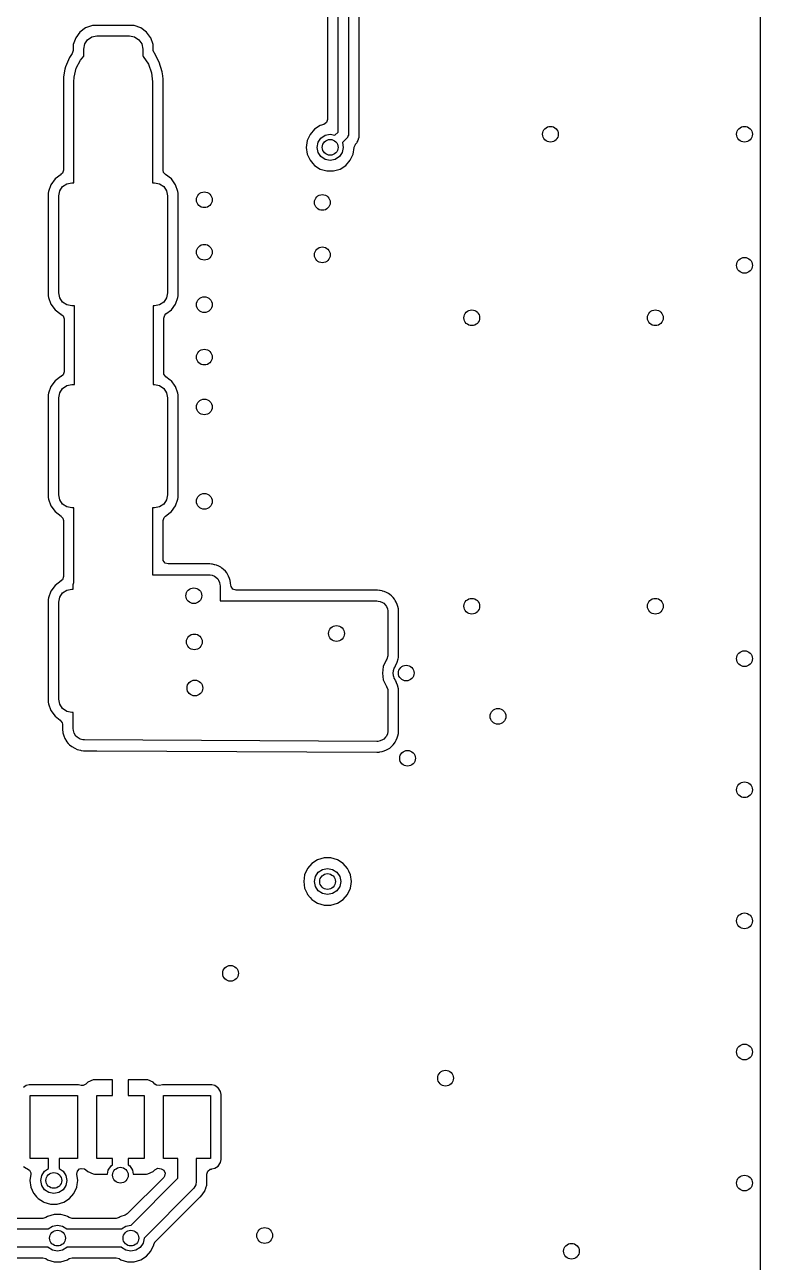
# Model space of a CAD drawing. Extents: x 100.3 to 185, y -144.7 to -85.3.
# Drawn here: x 170.98 to 185, y -131.51 to -107.91 of the extents above; entities that cross this region are included whole.
import ezdxf

# ---------------------------------------------------------------- set-up
doc = ezdxf.new("R2010")
doc.units = 0
doc.layers.add('BLACK', color=7, linetype='CONTINUOUS')

msp = doc.modelspace()

# ---------------------------------------------------------------- linework, layer by layer
at = {"layer": 'BLACK', "linetype": 'CONTINUOUS'}
for p, q in [((185, -88.0023), (185, -141.999)), ((176.95, -109.959), (176.95, -105.191)), ((177.15, -105.15), (177.15, -110)), ((177.35, -109.976), (177.35, -105.215)), ((176.749, -105.315), (176.749, -109.721)), ((172.028, -108.053), (171.947, -108.162)), ((172.137, -107.972), (172.028, -108.053)), ((172.028, -108.053), (172.028, -108.053)), ((172.265, -107.927), (172.137, -107.972)), ((172.296, -107.924), (172.265, -107.927)), ((172.265, -107.927), (172.265, -107.927)), ((173.029, -107.924), (172.296, -107.924)), ((172.296, -107.924), (172.296, -107.924)), ((173.06, -107.927), (173.029, -107.924)), ((173.029, -107.924), (173.029, -107.924)), ((173.188, -107.972), (173.06, -107.927)), ((173.06, -107.927), (173.06, -107.927)), ((173.297, -108.053), (173.188, -107.972)), ((173.371, -108.153), (173.297, -108.053)), ((173.297, -108.053), (173.297, -108.053)), ((173.297, -108.053), (173.297, -108.053)), ((173.297, -108.053), (173.297, -108.053)), ((173.297, -108.053), (173.297, -108.053)), ((171.902, -108.29), (171.899, -108.321)), ((171.947, -108.162), (171.902, -108.29)), ((171.902, -108.29), (171.902, -108.29)), ((172.1, -108.375), (172.119, -108.279)), ((172.119, -108.279), (172.173, -108.198)), ((172.173, -108.198), (172.254, -108.144)), ((172.254, -108.144), (172.35, -108.125)), ((172.35, -108.125), (172.975, -108.125)), ((172.975, -108.125), (173.071, -108.144)), ((173.071, -108.144), (173.152, -108.198)), ((173.152, -108.198), (173.206, -108.279)), ((173.206, -108.279), (173.225, -108.375)), ((173.378, -108.162), (173.371, -108.153)), ((173.423, -108.29), (173.378, -108.162)), ((173.425, -108.321), (173.423, -108.29)), ((173.423, -108.29), (173.423, -108.29)), ((171.827, -108.536), (171.751, -108.714)), ((171.882, -108.458), (171.827, -108.536)), ((171.827, -108.536), (171.827, -108.536)), ((171.899, -108.401), (171.882, -108.458)), ((171.899, -108.321), (171.899, -108.401)), ((172.036, -108.588), (172.1, -108.511)), ((172.1, -108.511), (172.1, -108.375)), ((173.225, -108.375), (173.225, -108.507)), ((173.225, -108.507), (173.237, -108.518)), ((173.237, -108.518), (173.333, -108.663)), ((173.425, -108.393), (173.425, -108.321)), ((173.425, -108.321), (173.425, -108.321)), ((173.426, -108.401), (173.425, -108.393)), ((173.446, -108.449), (173.426, -108.401)), ((173.444, -108.45), (173.446, -108.449)), ((173.447, -108.454), (173.444, -108.45)), ((173.54, -108.623), (173.447, -108.454)), ((171.741, -108.761), (171.712, -108.903)), ((171.751, -108.714), (171.741, -108.761)), ((171.918, -108.913), (171.958, -108.743)), ((171.958, -108.743), (172.036, -108.588)), ((173.333, -108.663), (173.392, -108.827)), ((173.598, -108.808), (173.54, -108.623)), ((171.712, -108.903), (171.712, -108.903)), ((171.712, -108.903), (171.712, -110.686)), ((171.912, -109), (171.918, -108.913)), ((171.912, -110.925), (171.912, -109)), ((173.392, -108.827), (173.412, -109)), ((173.412, -109), (173.412, -110.925)), ((173.606, -108.886), (173.598, -108.808)), ((173.613, -108.952), (173.606, -108.886)), ((173.613, -110.686), (173.613, -108.952)), ((176.749, -109.721), (176.731, -109.779)), ((176.502, -109.906), (176.417, -110.004)), ((176.611, -109.836), (176.502, -109.906)), ((176.678, -109.816), (176.611, -109.836)), ((176.611, -109.836), (176.611, -109.836)), ((176.681, -109.815), (176.678, -109.816)), ((176.731, -109.779), (176.681, -109.815)), ((176.891, -110.018), (176.95, -109.959)), ((176.363, -110.122), (176.345, -110.25)), ((176.417, -110.004), (176.363, -110.122)), ((176.55, -110.25), (176.569, -110.154)), ((176.569, -110.154), (176.623, -110.073)), ((176.623, -110.073), (176.704, -110.019)), ((176.704, -110.019), (176.8, -110)), ((176.8, -110), (176.891, -110.018)), ((177.121, -110.071), (177.032, -110.159)), ((177.032, -110.159), (177.05, -110.25)), ((177.124, -110.064), (177.121, -110.071)), ((177.131, -110.059), (177.124, -110.064)), ((177.138, -110.037), (177.131, -110.059)), ((177.149, -110.016), (177.138, -110.037)), ((177.15, -110), (177.148, -110.008)), ((177.148, -110.008), (177.149, -110.016)), ((177.256, -110.247), (177.28, -110.197)), ((177.279, -110.196), (177.282, -110.193)), ((177.28, -110.197), (177.279, -110.196)), ((177.282, -110.193), (177.284, -110.19)), ((177.282, -110.193), (177.282, -110.193)), ((177.284, -110.19), (177.288, -110.184)), ((177.288, -110.184), (177.31, -110.161)), ((177.31, -110.161), (177.313, -110.152)), ((177.313, -110.152), (177.324, -110.132)), ((177.324, -110.132), (177.33, -110.123)), ((177.33, -110.123), (177.337, -110.092)), ((177.337, -110.092), (177.339, -110.086)), ((177.339, -110.086), (177.35, -110.056)), ((177.351, -109.983), (177.35, -109.976)), ((177.35, -110.046), (177.353, -110.024)), ((177.35, -110.056), (177.35, -110.046)), ((177.355, -110.014), (177.351, -109.983)), ((177.353, -110.024), (177.355, -110.014)), ((176.345, -110.25), (176.345, -110.25)), ((176.345, -110.25), (176.363, -110.378)), ((176.363, -110.378), (176.417, -110.496)), ((176.569, -110.346), (176.55, -110.25)), ((176.623, -110.427), (176.569, -110.346)), ((176.704, -110.481), (176.623, -110.427)), ((176.977, -110.427), (176.896, -110.481)), ((177.031, -110.346), (176.977, -110.427)), ((177.05, -110.25), (177.031, -110.346)), ((177.183, -110.496), (177.237, -110.378)), ((177.237, -110.378), (177.255, -110.25)), ((177.255, -110.25), (177.256, -110.247)), ((177.255, -110.25), (177.255, -110.25)), ((176.417, -110.496), (176.417, -110.496)), ((176.417, -110.496), (176.471, -110.559)), ((176.471, -110.559), (176.502, -110.594)), ((176.502, -110.594), (176.611, -110.664)), ((176.611, -110.664), (176.611, -110.664)), ((176.611, -110.664), (176.735, -110.7)), ((176.8, -110.5), (176.704, -110.481)), ((176.896, -110.481), (176.8, -110.5)), ((176.865, -110.7), (176.989, -110.664)), ((176.989, -110.664), (177.098, -110.594)), ((177.098, -110.594), (177.183, -110.496)), ((171.553, -110.853), (171.472, -110.962)), ((171.668, -110.768), (171.553, -110.853)), ((171.553, -110.853), (171.553, -110.853)), ((171.693, -110.744), (171.667, -110.767)), ((171.667, -110.767), (171.668, -110.768)), ((171.712, -110.686), (171.693, -110.744)), ((173.623, -110.73), (173.613, -110.686)), ((173.658, -110.766), (173.623, -110.73)), ((173.657, -110.768), (173.658, -110.766)), ((173.772, -110.853), (173.657, -110.768)), ((173.828, -110.929), (173.772, -110.853)), ((173.772, -110.853), (173.772, -110.853)), ((173.772, -110.853), (173.772, -110.853)), ((173.772, -110.853), (173.772, -110.853)), ((173.772, -110.853), (173.772, -110.853)), ((176.735, -110.7), (176.735, -110.7)), ((176.735, -110.7), (176.865, -110.7)), ((176.865, -110.7), (176.865, -110.7)), ((171.427, -111.09), (171.424, -111.121)), ((171.424, -111.121), (171.424, -113.079)), ((171.472, -110.962), (171.427, -111.09)), ((171.427, -111.09), (171.427, -111.09)), ((171.625, -111.175), (171.644, -111.079)), ((171.644, -111.079), (171.698, -110.998)), ((171.698, -110.998), (171.779, -110.944)), ((171.779, -110.944), (171.875, -110.925)), ((171.875, -110.925), (171.912, -110.925)), ((173.412, -110.925), (173.45, -110.925)), ((173.45, -110.925), (173.546, -110.944)), ((173.546, -110.944), (173.627, -110.998)), ((173.627, -110.998), (173.681, -111.079)), ((173.681, -111.079), (173.7, -111.175)), ((173.853, -110.962), (173.828, -110.929)), ((173.898, -111.09), (173.853, -110.962)), ((173.9, -111.121), (173.898, -111.09)), ((173.898, -111.09), (173.898, -111.09)), ((173.9, -113.079), (173.9, -111.121)), ((173.9, -111.121), (173.9, -111.121)), ((171.625, -113.025), (171.625, -111.175)), ((173.7, -111.175), (173.7, -113.025)), ((171.644, -113.121), (171.625, -113.025)), ((173.7, -113.025), (173.681, -113.121)), ((171.424, -113.079), (171.427, -113.11)), ((171.427, -113.11), (171.427, -113.11)), ((171.427, -113.11), (171.472, -113.238)), ((171.472, -113.238), (171.553, -113.347)), ((171.698, -113.202), (171.644, -113.121)), ((171.779, -113.256), (171.698, -113.202)), ((171.875, -113.275), (171.779, -113.256)), ((173.546, -113.256), (173.45, -113.275)), ((173.627, -113.202), (173.546, -113.256)), ((173.681, -113.121), (173.627, -113.202)), ((173.772, -113.347), (173.853, -113.238)), ((173.853, -113.238), (173.898, -113.11)), ((173.898, -113.11), (173.9, -113.079)), ((173.9, -113.079), (173.9, -113.079)), ((171.553, -113.347), (171.553, -113.347)), ((171.553, -113.347), (171.553, -113.347)), ((171.553, -113.347), (171.553, -113.347)), ((171.553, -113.347), (171.553, -113.347)), ((171.553, -113.347), (171.662, -113.428)), ((171.662, -113.428), (171.669, -113.431)), ((171.669, -113.431), (171.667, -113.433)), ((171.667, -113.433), (171.707, -113.463)), ((171.707, -113.463), (171.725, -113.52)), ((171.925, -113.275), (171.875, -113.275)), ((171.925, -114.775), (171.925, -113.275)), ((173.45, -113.275), (173.425, -113.275)), ((173.425, -113.275), (173.425, -114.775)), ((173.625, -113.505), (173.644, -113.447)), ((173.625, -114.545), (173.625, -113.505)), ((173.644, -113.447), (173.666, -113.426)), ((173.666, -113.426), (173.772, -113.347)), ((171.725, -113.52), (171.725, -114.53)), ((171.662, -114.622), (171.553, -114.703)), ((171.669, -114.619), (171.662, -114.622)), ((171.706, -114.588), (171.668, -114.617)), ((171.668, -114.617), (171.669, -114.619)), ((171.725, -114.53), (171.706, -114.588)), ((173.63, -114.575), (173.625, -114.545)), ((173.666, -114.624), (173.63, -114.575)), ((173.751, -114.688), (173.666, -114.624)), ((171.472, -114.812), (171.427, -114.94)), ((171.553, -114.703), (171.472, -114.812)), ((171.553, -114.703), (171.553, -114.703)), ((171.644, -114.929), (171.698, -114.848)), ((171.698, -114.848), (171.779, -114.794)), ((171.779, -114.794), (171.875, -114.775)), ((171.875, -114.775), (171.925, -114.775)), ((173.425, -114.775), (173.45, -114.775)), ((173.45, -114.775), (173.546, -114.794)), ((173.546, -114.794), (173.627, -114.848)), ((173.627, -114.848), (173.681, -114.929)), ((173.772, -114.703), (173.751, -114.688)), ((173.847, -114.804), (173.772, -114.703)), ((173.772, -114.703), (173.772, -114.703)), ((173.772, -114.703), (173.772, -114.703)), ((173.853, -114.812), (173.847, -114.804)), ((173.898, -114.94), (173.853, -114.812)), ((171.427, -114.94), (171.424, -114.971)), ((171.424, -114.971), (171.424, -116.929)), ((171.427, -114.94), (171.427, -114.94)), ((171.625, -115.025), (171.644, -114.929)), ((171.625, -116.875), (171.625, -115.025)), ((173.681, -114.929), (173.7, -115.025)), ((173.7, -115.025), (173.7, -116.875)), ((173.9, -114.971), (173.898, -114.94)), ((173.898, -114.94), (173.898, -114.94)), ((173.9, -116.929), (173.9, -114.971)), ((173.9, -114.971), (173.9, -114.971)), ((171.424, -116.929), (171.427, -116.96)), ((171.427, -116.96), (171.427, -116.96)), ((171.427, -116.96), (171.472, -117.088)), ((171.644, -116.971), (171.625, -116.875)), ((171.698, -117.052), (171.644, -116.971)), ((173.681, -116.971), (173.627, -117.052)), ((173.7, -116.875), (173.681, -116.971)), ((173.853, -117.088), (173.898, -116.96)), ((173.898, -116.96), (173.9, -116.929)), ((173.9, -116.929), (173.9, -116.929)), ((171.472, -117.088), (171.553, -117.197)), ((171.553, -117.197), (171.553, -117.197)), ((171.553, -117.197), (171.553, -117.197)), ((171.553, -117.197), (171.553, -117.197)), ((171.553, -117.197), (171.553, -117.197)), ((171.553, -117.197), (171.668, -117.282)), ((171.668, -117.282), (171.667, -117.284)), ((171.779, -117.106), (171.698, -117.052)), ((171.875, -117.125), (171.779, -117.106)), ((171.912, -117.125), (171.875, -117.125)), ((171.912, -118.543), (171.912, -117.125)), ((173.45, -117.125), (173.412, -117.125)), ((173.412, -117.125), (173.412, -118.4)), ((173.546, -117.106), (173.45, -117.125)), ((173.627, -117.052), (173.546, -117.106)), ((173.657, -117.282), (173.748, -117.215)), ((173.658, -117.283), (173.657, -117.282)), ((173.748, -117.215), (173.772, -117.197)), ((173.772, -117.197), (173.853, -117.088)), ((171.667, -117.284), (171.702, -117.32)), ((171.702, -117.32), (171.712, -117.364)), ((171.712, -117.364), (171.712, -118.436)), ((173.613, -117.364), (173.632, -117.306)), ((173.613, -118.096), (173.613, -117.364)), ((173.632, -117.306), (173.658, -117.283)), ((173.618, -118.126), (173.613, -118.096)), ((173.654, -118.176), (173.618, -118.126)), ((173.712, -118.194), (173.654, -118.176)), ((174.493, -118.194), (173.712, -118.194)), ((174.496, -118.195), (174.493, -118.194)), ((174.493, -118.194), (174.493, -118.194)), ((174.503, -118.195), (174.496, -118.195)), ((174.537, -118.198), (174.503, -118.195)), ((174.503, -118.195), (174.503, -118.195)), ((174.547, -118.2), (174.537, -118.198)), ((174.537, -118.198), (174.537, -118.198)), ((174.537, -118.198), (174.537, -118.198)), ((174.555, -118.201), (174.547, -118.2)), ((174.547, -118.2), (174.547, -118.2)), ((174.547, -118.2), (174.547, -118.2)), ((174.592, -118.209), (174.555, -118.201)), ((174.599, -118.211), (174.592, -118.209)), ((174.592, -118.209), (174.592, -118.209)), ((174.592, -118.209), (174.592, -118.209)), ((174.592, -118.209), (174.592, -118.209)), ((174.631, -118.22), (174.599, -118.211)), ((174.676, -118.239), (174.631, -118.22)), ((171.712, -118.436), (171.693, -118.494)), ((173.412, -118.4), (174.488, -118.4)), ((174.488, -118.4), (174.512, -118.402)), ((174.512, -118.402), (174.552, -118.41)), ((174.552, -118.41), (174.597, -118.429)), ((174.597, -118.429), (174.621, -118.445)), ((174.621, -118.445), (174.655, -118.479)), ((174.712, -118.258), (174.676, -118.239)), ((174.676, -118.239), (174.676, -118.239)), ((174.676, -118.239), (174.676, -118.239)), ((174.676, -118.239), (174.676, -118.239)), ((174.676, -118.239), (174.676, -118.239)), ((174.735, -118.274), (174.712, -118.258)), ((174.712, -118.258), (174.712, -118.258)), ((174.766, -118.299), (174.735, -118.274)), ((174.735, -118.274), (174.735, -118.274)), ((174.801, -118.334), (174.766, -118.299)), ((174.826, -118.365), (174.801, -118.334)), ((174.84, -118.386), (174.826, -118.365)), ((174.826, -118.365), (174.826, -118.365)), ((174.826, -118.365), (174.826, -118.365)), ((174.842, -118.388), (174.84, -118.386)), ((174.861, -118.424), (174.842, -118.388)), ((174.88, -118.469), (174.861, -118.424)), ((171.553, -118.603), (171.472, -118.712)), ((171.668, -118.518), (171.553, -118.603)), ((171.553, -118.603), (171.553, -118.603)), ((171.693, -118.494), (171.667, -118.517)), ((171.667, -118.517), (171.668, -118.518)), ((171.698, -118.748), (171.779, -118.694)), ((171.779, -118.694), (171.875, -118.675)), ((171.875, -118.675), (171.9, -118.675)), ((171.9, -118.612), (171.902, -118.588)), ((171.9, -118.675), (171.9, -118.612)), ((171.902, -118.588), (171.91, -118.548)), ((171.91, -118.548), (171.912, -118.543)), ((174.655, -118.479), (174.671, -118.503)), ((174.671, -118.503), (174.69, -118.548)), ((174.69, -118.548), (174.698, -118.588)), ((174.698, -118.588), (174.7, -118.612)), ((174.7, -118.612), (174.7, -118.9)), ((174.891, -118.508), (174.88, -118.469)), ((174.9, -118.553), (174.891, -118.508)), ((174.902, -118.563), (174.9, -118.553)), ((174.905, -118.597), (174.902, -118.563)), ((174.905, -118.6), (174.905, -118.597)), ((174.905, -118.597), (174.905, -118.597)), ((174.91, -118.626), (174.905, -118.6)), ((174.946, -118.676), (174.91, -118.626)), ((175.004, -118.694), (174.946, -118.676)), ((177.693, -118.694), (175.004, -118.694)), ((177.696, -118.695), (177.693, -118.694)), ((177.693, -118.694), (177.693, -118.694)), ((177.703, -118.695), (177.696, -118.695)), ((177.737, -118.698), (177.703, -118.695)), ((177.703, -118.695), (177.703, -118.695)), ((171.427, -118.84), (171.424, -118.871)), ((171.424, -118.871), (171.424, -120.829)), ((171.472, -118.712), (171.427, -118.84)), ((171.427, -118.84), (171.427, -118.84)), ((171.625, -118.925), (171.644, -118.829)), ((171.625, -120.775), (171.625, -118.925)), ((171.644, -118.829), (171.698, -118.748)), ((174.7, -118.9), (177.688, -118.9)), ((177.688, -118.9), (177.712, -118.902)), ((177.712, -118.902), (177.752, -118.91)), ((177.747, -118.7), (177.737, -118.698)), ((177.737, -118.698), (177.737, -118.698)), ((177.737, -118.698), (177.737, -118.698)), ((177.755, -118.701), (177.747, -118.7)), ((177.747, -118.7), (177.747, -118.7)), ((177.747, -118.7), (177.747, -118.7)), ((177.752, -118.91), (177.797, -118.929)), ((177.792, -118.709), (177.755, -118.701)), ((177.799, -118.711), (177.792, -118.709)), ((177.792, -118.709), (177.792, -118.709)), ((177.792, -118.709), (177.792, -118.709)), ((177.792, -118.709), (177.792, -118.709)), ((177.797, -118.929), (177.821, -118.945)), ((177.831, -118.72), (177.799, -118.711)), ((177.876, -118.739), (177.831, -118.72)), ((177.912, -118.758), (177.876, -118.739)), ((177.876, -118.739), (177.876, -118.739)), ((177.876, -118.739), (177.876, -118.739)), ((177.876, -118.739), (177.876, -118.739)), ((177.876, -118.739), (177.876, -118.739)), ((177.935, -118.774), (177.912, -118.758)), ((177.912, -118.758), (177.912, -118.758)), ((177.966, -118.799), (177.935, -118.774)), ((177.935, -118.774), (177.935, -118.774)), ((178.001, -118.834), (177.966, -118.799)), ((178.026, -118.865), (178.001, -118.834)), ((178.042, -118.888), (178.026, -118.865)), ((178.061, -118.924), (178.042, -118.888)), ((178.08, -118.969), (178.061, -118.924)), ((177.821, -118.945), (177.855, -118.979)), ((177.855, -118.979), (177.871, -119.003)), ((177.871, -119.003), (177.89, -119.048)), ((177.89, -119.048), (177.898, -119.088)), ((177.898, -119.088), (177.9, -119.112)), ((177.9, -119.112), (177.9, -119.944)), ((178.091, -119.008), (178.08, -118.969)), ((178.1, -119.053), (178.091, -119.008)), ((178.101, -119.06), (178.1, -119.053)), ((178.1, -119.053), (178.1, -119.053)), ((178.102, -119.063), (178.101, -119.06)), ((178.105, -119.097), (178.102, -119.063)), ((178.105, -119.107), (178.105, -119.097)), ((178.105, -119.944), (178.105, -119.107)), ((178.105, -119.107), (178.105, -119.107)), ((177.867, -120.029), (177.813, -120.147)), ((177.869, -120.026), (177.867, -120.029)), ((177.867, -120.029), (177.867, -120.029)), ((177.867, -120.029), (177.867, -120.029)), ((177.88, -120.012), (177.869, -120.026)), ((177.9, -119.944), (177.88, -120.012)), ((178.045, -120.135), (178.077, -120.07)), ((178.077, -120.07), (178.097, -120.002)), ((178.097, -120.002), (178.101, -119.977)), ((178.101, -119.977), (178.105, -119.944)), ((177.813, -120.147), (177.795, -120.275)), ((177.795, -120.275), (177.813, -120.403)), ((178, -120.275), (178.009, -120.23)), ((178.009, -120.32), (178, -120.275)), ((178.009, -120.23), (178.01, -120.219)), ((178.01, -120.331), (178.009, -120.32)), ((178.01, -120.219), (178.012, -120.213)), ((178.012, -120.337), (178.01, -120.331)), ((178.012, -120.213), (178.019, -120.179)), ((178.019, -120.371), (178.012, -120.337)), ((178.019, -120.179), (178.036, -120.154)), ((178.036, -120.154), (178.044, -120.137)), ((178.044, -120.137), (178.045, -120.135)), ((177.813, -120.403), (177.867, -120.521)), ((177.867, -120.521), (177.867, -120.521)), ((177.867, -120.521), (177.869, -120.523)), ((177.869, -120.523), (177.871, -120.526)), ((177.871, -120.526), (177.872, -120.529)), ((177.872, -120.529), (177.872, -120.529)), ((177.872, -120.529), (177.899, -120.588)), ((178.036, -120.396), (178.019, -120.371)), ((178.04, -120.406), (178.036, -120.396)), ((178.046, -120.416), (178.04, -120.406)), ((178.055, -120.437), (178.046, -120.416)), ((178.056, -120.438), (178.055, -120.437)), ((178.055, -120.437), (178.055, -120.437)), ((178.057, -120.441), (178.056, -120.438)), ((178.056, -120.438), (178.056, -120.438)), ((178.059, -120.443), (178.057, -120.441)), ((178.067, -120.461), (178.059, -120.443)), ((178.086, -120.503), (178.067, -120.461)), ((178.104, -120.573), (178.086, -120.503)), ((178.086, -120.503), (178.086, -120.503)), ((178.105, -120.595), (178.104, -120.573)), ((178.104, -120.573), (178.104, -120.573)), ((178.104, -120.573), (178.104, -120.573)), ((171.644, -120.871), (171.625, -120.775)), ((177.899, -120.588), (177.9, -120.606)), ((177.9, -120.606), (177.9, -121.367)), ((178.105, -120.602), (178.105, -120.595)), ((178.105, -121.372), (178.105, -120.602)), ((171.424, -120.829), (171.427, -120.86)), ((171.427, -120.86), (171.427, -120.86)), ((171.427, -120.86), (171.472, -120.988)), ((171.472, -120.988), (171.553, -121.097)), ((171.698, -120.952), (171.644, -120.871)), ((171.779, -121.006), (171.698, -120.952)), ((171.875, -121.025), (171.779, -121.006)), ((171.9, -121.025), (171.875, -121.025)), ((171.9, -121.334), (171.9, -121.025)), ((171.553, -121.097), (171.553, -121.097)), ((171.553, -121.097), (171.553, -121.097)), ((171.553, -121.097), (171.654, -121.172)), ((171.654, -121.172), (171.69, -121.222)), ((171.69, -121.222), (171.695, -121.252)), ((171.695, -121.252), (171.695, -121.341)), ((171.695, -121.341), (171.695, -121.341)), ((171.695, -121.341), (171.695, -121.355)), ((171.695, -121.355), (171.695, -121.355)), ((171.695, -121.355), (171.701, -121.4)), ((171.701, -121.4), (171.701, -121.4)), ((171.701, -121.4), (171.704, -121.414)), ((171.704, -121.414), (171.719, -121.471)), ((171.719, -121.471), (171.719, -121.471)), ((171.719, -121.471), (171.74, -121.521)), ((171.74, -121.521), (171.74, -121.521)), ((171.74, -121.521), (171.771, -121.574)), ((171.904, -121.367), (171.9, -121.334)), ((171.918, -121.418), (171.904, -121.367)), ((171.95, -121.475), (171.918, -121.418)), ((171.976, -121.5), (171.95, -121.475)), ((172.032, -121.533), (171.976, -121.5)), ((177.855, -121.5), (177.82, -121.535)), ((177.871, -121.477), (177.855, -121.5)), ((177.89, -121.431), (177.871, -121.477)), ((177.898, -121.391), (177.89, -121.431)), ((177.9, -121.367), (177.898, -121.391)), ((178.06, -121.556), (178.079, -121.51)), ((178.079, -121.51), (178.091, -121.471)), ((178.091, -121.471), (178.1, -121.426)), ((178.1, -121.426), (178.102, -121.416)), ((178.102, -121.416), (178.105, -121.382)), ((178.105, -121.382), (178.105, -121.372)), ((171.771, -121.574), (171.772, -121.577)), ((171.772, -121.577), (171.804, -121.618)), ((171.804, -121.618), (171.805, -121.62)), ((171.805, -121.62), (171.83, -121.645)), ((171.83, -121.645), (171.83, -121.645)), ((171.83, -121.645), (171.83, -121.645)), ((171.83, -121.645), (171.872, -121.678)), ((171.872, -121.678), (171.929, -121.71)), ((171.929, -121.71), (171.929, -121.71)), ((171.929, -121.71), (171.978, -121.731)), ((171.978, -121.731), (171.978, -121.731)), ((171.978, -121.731), (172.036, -121.747)), ((172.083, -121.547), (172.032, -121.533)), ((172.036, -121.747), (172.036, -121.747)), ((172.036, -121.747), (172.049, -121.749)), ((172.049, -121.749), (172.049, -121.749)), ((172.049, -121.749), (172.049, -121.749)), ((172.049, -121.749), (172.049, -121.749)), ((172.049, -121.749), (172.094, -121.756)), ((172.116, -121.551), (172.083, -121.547)), ((172.094, -121.756), (172.094, -121.756)), ((172.094, -121.756), (172.094, -121.756)), ((172.094, -121.756), (172.099, -121.756)), ((172.099, -121.756), (172.108, -121.757)), ((172.108, -121.757), (172.108, -121.757)), ((172.108, -121.757), (172.348, -121.758)), ((177.687, -121.579), (172.116, -121.551)), ((172.348, -121.758), (177.691, -121.784)), ((177.711, -121.577), (177.687, -121.579)), ((177.751, -121.569), (177.711, -121.577)), ((177.797, -121.55), (177.751, -121.569)), ((177.79, -121.771), (177.829, -121.759)), ((177.82, -121.535), (177.797, -121.55)), ((177.829, -121.759), (177.875, -121.74)), ((177.875, -121.74), (177.91, -121.721)), ((177.91, -121.721), (177.934, -121.706)), ((177.934, -121.706), (177.965, -121.68)), ((177.965, -121.68), (178, -121.646)), ((178, -121.646), (178.026, -121.614)), ((178.026, -121.614), (178.041, -121.591)), ((178.041, -121.591), (178.06, -121.556)), ((177.691, -121.784), (177.701, -121.784)), ((177.701, -121.784), (177.735, -121.781)), ((177.735, -121.781), (177.745, -121.779)), ((177.745, -121.779), (177.79, -121.771)), ((176.561, -123.836), (176.452, -123.906)), ((176.685, -123.799), (176.561, -123.836)), ((176.561, -123.836), (176.561, -123.836)), ((176.815, -123.799), (176.685, -123.799)), ((176.685, -123.799), (176.685, -123.799)), ((176.939, -123.836), (176.815, -123.799)), ((176.815, -123.799), (176.815, -123.799)), ((177.048, -123.906), (176.939, -123.836)), ((176.939, -123.836), (176.939, -123.836)), ((176.939, -123.836), (176.939, -123.836)), ((176.939, -123.836), (176.939, -123.836)), ((176.313, -124.122), (176.295, -124.25)), ((176.367, -124.004), (176.313, -124.122)), ((176.452, -123.906), (176.367, -124.004)), ((176.519, -124.154), (176.573, -124.073)), ((176.573, -124.073), (176.654, -124.019)), ((176.654, -124.019), (176.75, -124)), ((176.75, -124), (176.846, -124.019)), ((176.846, -124.019), (176.927, -124.073)), ((176.927, -124.073), (176.981, -124.154)), ((177.133, -124.004), (177.048, -123.906)), ((177.048, -123.906), (177.048, -123.906)), ((177.048, -123.906), (177.048, -123.906)), ((177.154, -124.05), (177.133, -124.004)), ((177.187, -124.122), (177.154, -124.05)), ((177.205, -124.25), (177.187, -124.122)), ((176.295, -124.25), (176.295, -124.25)), ((176.295, -124.25), (176.313, -124.378)), ((176.5, -124.25), (176.519, -124.154)), ((176.519, -124.346), (176.5, -124.25)), ((176.573, -124.427), (176.519, -124.346)), ((176.981, -124.346), (176.927, -124.427)), ((176.981, -124.154), (177, -124.25)), ((177, -124.25), (176.981, -124.346)), ((177.187, -124.378), (177.199, -124.296)), ((177.199, -124.296), (177.205, -124.25)), ((177.205, -124.25), (177.205, -124.25)), ((176.313, -124.378), (176.36, -124.479)), ((176.36, -124.479), (176.367, -124.496)), ((176.367, -124.496), (176.417, -124.553)), ((176.417, -124.553), (176.452, -124.594)), ((176.452, -124.594), (176.485, -124.615)), ((176.654, -124.481), (176.573, -124.427)), ((176.75, -124.5), (176.654, -124.481)), ((176.846, -124.481), (176.75, -124.5)), ((176.927, -124.427), (176.846, -124.481)), ((176.939, -124.664), (177.048, -124.594)), ((177.048, -124.594), (177.133, -124.496)), ((177.133, -124.496), (177.187, -124.378)), ((176.485, -124.615), (176.561, -124.664)), ((176.561, -124.664), (176.685, -124.7)), ((176.685, -124.7), (176.685, -124.7)), ((176.685, -124.7), (176.815, -124.7)), ((176.815, -124.7), (176.939, -124.664)), ((176.815, -124.7), (176.815, -124.7)), ((171.06, -128.13), (171.002, -128.141)), ((172, -128.13), (171.06, -128.13)), ((171.06, -128.13), (171.06, -128.13)), ((171.06, -128.13), (171.06, -128.13)), ((172.053, -128.14), (172, -128.13)), ((172, -128.13), (172, -128.13)), ((172.143, -128.113), (172.088, -128.141)), ((172.178, -128.078), (172.143, -128.113)), ((172.28, -128.033), (172.178, -128.078)), ((172.305, -128.03), (172.28, -128.033)), ((172.65, -128.03), (172.305, -128.03)), ((172.305, -128.03), (172.305, -128.03)), ((172.65, -128.33), (172.65, -128.03)), ((173.295, -128.03), (172.95, -128.03)), ((172.95, -128.03), (172.95, -128.33)), ((173.32, -128.033), (173.295, -128.03)), ((173.422, -128.078), (173.32, -128.033)), ((173.457, -128.113), (173.422, -128.078)), ((173.486, -128.133), (173.457, -128.113)), ((173.547, -128.14), (173.486, -128.133)), ((173.6, -128.13), (173.547, -128.14)), ((174.54, -128.13), (173.6, -128.13)), ((173.6, -128.13), (173.6, -128.13)), ((174.598, -128.141), (174.54, -128.13)), ((174.54, -128.13), (174.54, -128.13)), ((171.002, -128.141), (170.95, -128.176)), ((171.002, -128.141), (171.002, -128.141)), ((171.08, -129.53), (171.08, -128.33)), ((171.08, -128.33), (171.98, -128.33)), ((171.98, -128.33), (171.98, -129.53)), ((172.088, -128.141), (172.053, -128.14)), ((172.35, -129.53), (172.35, -128.33)), ((172.35, -128.33), (172.65, -128.33)), ((172.95, -128.33), (173.25, -128.33)), ((173.25, -128.33), (173.25, -129.53)), ((173.62, -129.53), (173.62, -128.33)), ((173.62, -128.33), (174.52, -128.33)), ((174.52, -128.33), (174.52, -129.53)), ((174.65, -128.176), (174.598, -128.141)), ((174.598, -128.141), (174.598, -128.141)), ((174.598, -128.141), (174.598, -128.141)), ((174.598, -128.141), (174.598, -128.141)), ((174.665, -128.185), (174.65, -128.176)), ((174.709, -128.252), (174.665, -128.185)), ((174.72, -128.31), (174.709, -128.252)), ((174.72, -129.55), (174.72, -128.31)), ((171.43, -129.53), (171.08, -129.53)), ((171.43, -129.722), (171.43, -129.53)), ((171.98, -129.53), (171.63, -129.53)), ((171.63, -129.53), (171.63, -129.722)), ((172.65, -129.53), (172.35, -129.53)), ((172.65, -129.655), (172.65, -129.53)), ((173.25, -129.53), (172.95, -129.53)), ((172.95, -129.53), (172.95, -129.655)), ((173.895, -129.53), (173.62, -129.53)), ((173.895, -129.908), (173.895, -129.53)), ((174.52, -129.53), (174.245, -129.53)), ((174.245, -129.53), (174.245, -129.98)), ((174.709, -129.608), (174.72, -129.55)), ((170.95, -129.684), (171.002, -129.719)), ((171.002, -129.719), (171.013, -129.721)), ((171.013, -129.721), (171.066, -129.751)), ((171.066, -129.751), (171.092, -129.807)), ((171.299, -129.854), (171.353, -129.773)), ((171.353, -129.773), (171.43, -129.722)), ((171.63, -129.722), (171.707, -129.773)), ((171.707, -129.773), (171.761, -129.854)), ((171.968, -129.832), (171.979, -129.772)), ((171.979, -129.772), (172.023, -129.729)), ((172.023, -129.729), (172.047, -129.721)), ((172.047, -129.721), (172.053, -129.72)), ((172.053, -129.72), (172.114, -129.727)), ((172.114, -129.727), (172.143, -129.747)), ((172.143, -129.747), (172.178, -129.782)), ((172.178, -129.782), (172.28, -129.827)), ((172.554, -129.83), (172.569, -129.754)), ((172.569, -129.754), (172.623, -129.673)), ((172.623, -129.673), (172.65, -129.655)), ((172.95, -129.655), (172.977, -129.673)), ((172.977, -129.673), (173.031, -129.754)), ((173.031, -129.754), (173.046, -129.83)), ((173.32, -129.827), (173.422, -129.782)), ((173.422, -129.782), (173.457, -129.747)), ((173.457, -129.747), (173.512, -129.719)), ((173.512, -129.719), (173.547, -129.72)), ((173.547, -129.72), (173.576, -129.726)), ((173.576, -129.726), (173.629, -129.755)), ((173.629, -129.755), (173.655, -129.811)), ((174.445, -129.829), (174.464, -129.771)), ((174.464, -129.771), (174.514, -129.735)), ((174.514, -129.735), (174.535, -129.732)), ((174.535, -129.732), (174.535, -129.731)), ((174.535, -129.731), (174.54, -129.731)), ((174.54, -129.731), (174.598, -129.719)), ((174.54, -129.731), (174.54, -129.731)), ((174.598, -129.719), (174.665, -129.675)), ((174.665, -129.675), (174.709, -129.608)), ((171.092, -129.832), (171.075, -129.95)), ((171.075, -129.95), (171.075, -129.95)), ((171.075, -129.95), (171.093, -130.078)), ((171.092, -129.807), (171.092, -129.832)), ((171.28, -129.95), (171.299, -129.854)), ((171.299, -130.046), (171.28, -129.95)), ((171.761, -129.854), (171.78, -129.95)), ((171.78, -129.95), (171.761, -130.046)), ((171.985, -129.95), (171.968, -129.832)), ((171.974, -130.027), (171.985, -129.95)), ((171.985, -129.95), (171.985, -129.95)), ((172.28, -129.827), (172.305, -129.83)), ((172.305, -129.83), (172.554, -129.83)), ((173.626, -129.893), (172.931, -130.588)), ((173.002, -130.8), (173.895, -129.908)), ((173.046, -129.83), (173.295, -129.83)), ((173.295, -129.83), (173.32, -129.827)), ((173.295, -129.83), (173.295, -129.83)), ((173.643, -129.871), (173.626, -129.893)), ((173.655, -129.811), (173.643, -129.871)), ((174.24, -130.022), (174.237, -130.027)), ((174.245, -129.98), (174.24, -130.022)), ((174.445, -129.971), (174.445, -129.829)), ((174.446, -129.973), (174.445, -129.971)), ((174.448, -130.027), (174.446, -129.973)), ((171.093, -130.078), (171.145, -130.192)), ((171.145, -130.192), (171.147, -130.196)), ((171.147, -130.196), (171.203, -130.26)), ((171.203, -130.26), (171.232, -130.294)), ((171.353, -130.127), (171.299, -130.046)), ((171.434, -130.181), (171.353, -130.127)), ((171.53, -130.2), (171.434, -130.181)), ((171.626, -130.181), (171.53, -130.2)), ((171.707, -130.127), (171.626, -130.181)), ((171.761, -130.046), (171.707, -130.127)), ((171.828, -130.294), (171.913, -130.196)), ((171.913, -130.196), (171.967, -130.078)), ((171.967, -130.078), (171.974, -130.027)), ((174.194, -130.104), (173.25, -131.048)), ((174.197, -130.099), (174.194, -130.104)), ((174.201, -130.096), (174.197, -130.099)), ((174.218, -130.064), (174.201, -130.096)), ((174.237, -130.032), (174.218, -130.064)), ((174.237, -130.027), (174.237, -130.032)), ((174.317, -130.267), (174.328, -130.26)), ((174.328, -130.26), (174.35, -130.231)), ((174.35, -130.231), (174.354, -130.227)), ((174.354, -130.227), (174.358, -130.224)), ((174.358, -130.224), (174.371, -130.205)), ((174.371, -130.205), (174.372, -130.204)), ((174.372, -130.204), (174.405, -130.161)), ((174.405, -130.161), (174.409, -130.154)), ((174.405, -130.161), (174.405, -130.161)), ((174.409, -130.154), (174.412, -130.147)), ((174.412, -130.146), (174.427, -130.096)), ((174.412, -130.147), (174.412, -130.146)), ((174.427, -130.096), (174.428, -130.094)), ((174.428, -130.094), (174.43, -130.088)), ((174.43, -130.088), (174.445, -130.043)), ((174.445, -130.043), (174.447, -130.035)), ((174.445, -130.043), (174.445, -130.043)), ((174.447, -130.035), (174.448, -130.027)), ((174.448, -130.027), (174.448, -130.027)), ((171.232, -130.294), (171.331, -130.358)), ((171.331, -130.358), (171.341, -130.364)), ((171.341, -130.364), (171.465, -130.4)), ((171.465, -130.4), (171.465, -130.4)), ((171.465, -130.4), (171.595, -130.4)), ((171.595, -130.4), (171.719, -130.364)), ((171.595, -130.4), (171.595, -130.4)), ((171.719, -130.364), (171.828, -130.294)), ((173.466, -131.115), (174.301, -130.28)), ((174.301, -130.28), (174.317, -130.267)), ((171.322, -130.674), (166.747, -130.674)), ((171.376, -130.659), (171.322, -130.674)), ((171.411, -130.636), (171.376, -130.659)), ((171.536, -130.6), (171.411, -130.636)), ((171.411, -130.636), (171.411, -130.636)), ((171.665, -130.6), (171.536, -130.6)), ((171.536, -130.6), (171.536, -130.6)), ((171.761, -130.628), (171.665, -130.6)), ((171.665, -130.6), (171.665, -130.6)), ((171.79, -130.636), (171.761, -130.628)), ((171.825, -130.659), (171.79, -130.636)), ((171.879, -130.674), (171.825, -130.659)), ((172.722, -130.674), (171.879, -130.674)), ((172.775, -130.659), (172.722, -130.674)), ((172.796, -130.646), (172.775, -130.659)), ((172.811, -130.636), (172.796, -130.646)), ((172.889, -130.613), (172.811, -130.636)), ((172.811, -130.636), (172.811, -130.636)), ((172.931, -130.588), (172.889, -130.613)), ((166.622, -130.875), (171.423, -130.875)), ((171.423, -130.875), (171.424, -130.873)), ((171.424, -130.873), (171.505, -130.819)), ((171.505, -130.819), (171.6, -130.8)), ((171.6, -130.8), (171.696, -130.819)), ((171.696, -130.819), (171.777, -130.873)), ((171.777, -130.873), (171.778, -130.875)), ((171.778, -130.875), (172.822, -130.875)), ((172.822, -130.875), (172.823, -130.873)), ((172.823, -130.873), (172.904, -130.819)), ((172.904, -130.819), (173, -130.8)), ((173, -130.8), (173.002, -130.8)), ((173.231, -131.146), (173.177, -131.227)), ((173.25, -131.05), (173.231, -131.146)), ((173.25, -131.048), (173.25, -131.05)), ((173.383, -131.296), (173.437, -131.178)), ((173.437, -131.178), (173.438, -131.171)), ((173.438, -131.171), (173.465, -131.116)), ((173.465, -131.116), (173.466, -131.115)), ((171.423, -131.225), (166.55, -131.225)), ((166.559, -131.425), (171.322, -131.425)), ((171.322, -131.425), (171.376, -131.441)), ((171.424, -131.227), (171.423, -131.225)), ((171.505, -131.281), (171.424, -131.227)), ((171.6, -131.3), (171.505, -131.281)), ((171.696, -131.281), (171.6, -131.3)), ((171.777, -131.227), (171.696, -131.281)), ((171.778, -131.225), (171.777, -131.227)), ((172.822, -131.225), (171.778, -131.225)), ((171.825, -131.441), (171.879, -131.425)), ((171.879, -131.425), (172.722, -131.425)), ((172.722, -131.425), (172.775, -131.441)), ((172.823, -131.227), (172.822, -131.225)), ((172.904, -131.281), (172.823, -131.227)), ((173, -131.3), (172.904, -131.281)), ((173.096, -131.281), (173, -131.3)), ((173.177, -131.227), (173.096, -131.281)), ((173.189, -131.464), (173.298, -131.394)), ((173.298, -131.394), (173.383, -131.296)), ((171.376, -131.441), (171.411, -131.464)), ((171.411, -131.464), (171.536, -131.5)), ((171.536, -131.5), (171.536, -131.5)), ((171.536, -131.5), (171.665, -131.5)), ((171.665, -131.5), (171.79, -131.464)), ((171.665, -131.5), (171.665, -131.5)), ((171.79, -131.464), (171.825, -131.441)), ((172.775, -131.441), (172.811, -131.464)), ((172.811, -131.464), (172.935, -131.5)), ((172.935, -131.5), (172.935, -131.5)), ((172.935, -131.5), (173.065, -131.5)), ((173.065, -131.5), (173.189, -131.464)), ((173.065, -131.5), (173.065, -131.5))]:
    msp.add_line(p, q, dxfattribs=at)
at = {"layer": 'BLACK'}
for centre in [(181, -110), (184.7, -110), (176.8, -110.25), (174.4, -111.25), (176.65, -111.3), (174.4, -112.25), (176.65, -112.3), (184.7, -112.5), (174.4, -113.25), (179.5, -113.5), (183, -113.5), (174.4, -114.25), (174.4, -115.2), (174.4, -117), (174.2, -118.8), (179.5, -119), (183, -119), (176.92, -119.52), (174.21, -119.68), (184.7, -120), (178.25, -120.275), (174.22, -120.56), (180, -121.1), (178.275, -121.9), (184.7, -122.5), (176.75, -124.25), (184.7, -125), (174.9, -126), (184.7, -127.5), (179, -128), (172.8, -129.85), (171.53, -129.95), (184.7, -130), (171.6, -131.05), (173, -131.05), (175.55, -131), (181.4, -131.3)]:
    msp.add_circle(centre, 0.15, dxfattribs=at)

doc.saveas('drawing.dxf')
